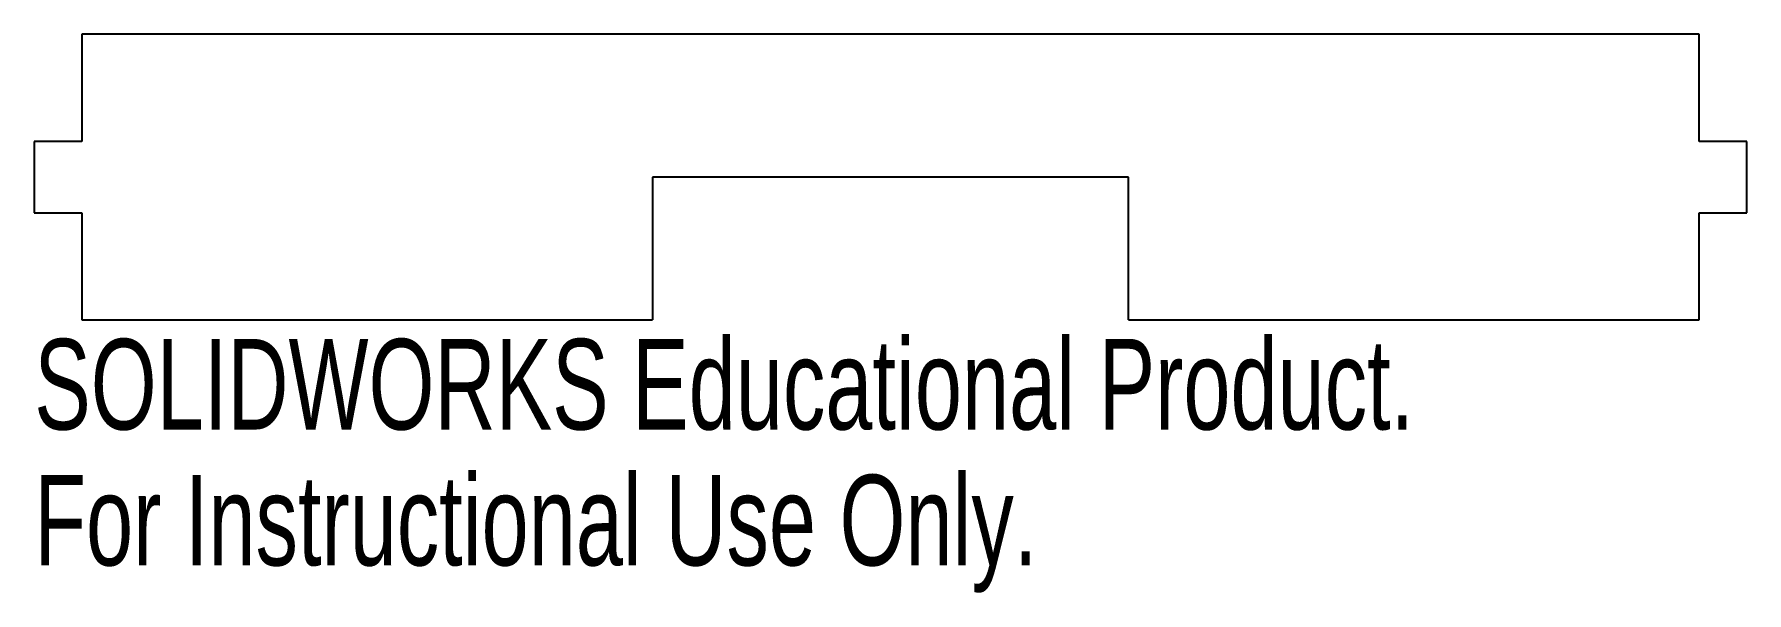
# Model space of a CAD drawing. Header units: inches. Extents: x -1.8 to 1.8, y -0.87 to 0.3.
import ezdxf

# ---------------------------------------------------------------- set-up
doc = ezdxf.new("R2010")
doc.units = ezdxf.units.IN
doc.header["$MEASUREMENT"] = 0
doc.styles.add('SLDTEXTSTYLE0', font='TXT', dxfattribs={"width": 0.7})

msp = doc.modelspace()

# ---------------------------------------------------------------- linework, layer by layer
at = {"color": 7, "linetype": 'Continuous', "lineweight": 25}
for p, q in [((-1.7, 0.3), (-1.7, 0.075)), ((1.7, 0.3), (-1.7, 0.3)), ((1.7, 0.075), (1.7, 0.3)), ((-1.8, 0.075), (-1.8, -0.075)), ((-1.7, 0.075), (-1.8, 0.075)), ((1.8, 0.075), (1.7, 0.075)), ((1.8, -0.075), (1.8, 0.075)), ((0.5, 0), (-0.5, 0)), ((-0.5, 0), (-0.5, -0.3)), ((0.5, -0.3), (0.5, 0)), ((-1.8, -0.075), (-1.7, -0.075)), ((-1.7, -0.075), (-1.7, -0.3)), ((1.7, -0.075), (1.8, -0.075)), ((1.7, -0.3), (1.7, -0.075)), ((-1.7, -0.3), (-0.5, -0.3)), ((0.5, -0.3), (1.7, -0.3))]:
    msp.add_line(p, q, dxfattribs=at)

# ---------------------------------------------------------------- texts
at = {"color": 7, "linetype": 'Continuous', "char_height": 0.1903, "attachment_point": 1, "style": 'SLDTEXTSTYLE0'}
for s, insert in [('SOLIDWORKS Educational Product.', (-1.8, -0.3401)), ('For Instructional Use Only.', (-1.8, -0.6256))]:
    msp.add_mtext(s, dxfattribs=dict(at, insert=insert))

doc.saveas('drawing.dxf')
